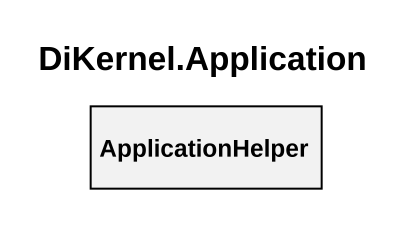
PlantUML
@startuml
title DiKernel.Application
hide circle
hide empty members
class ApplicationHelper
@enduml
